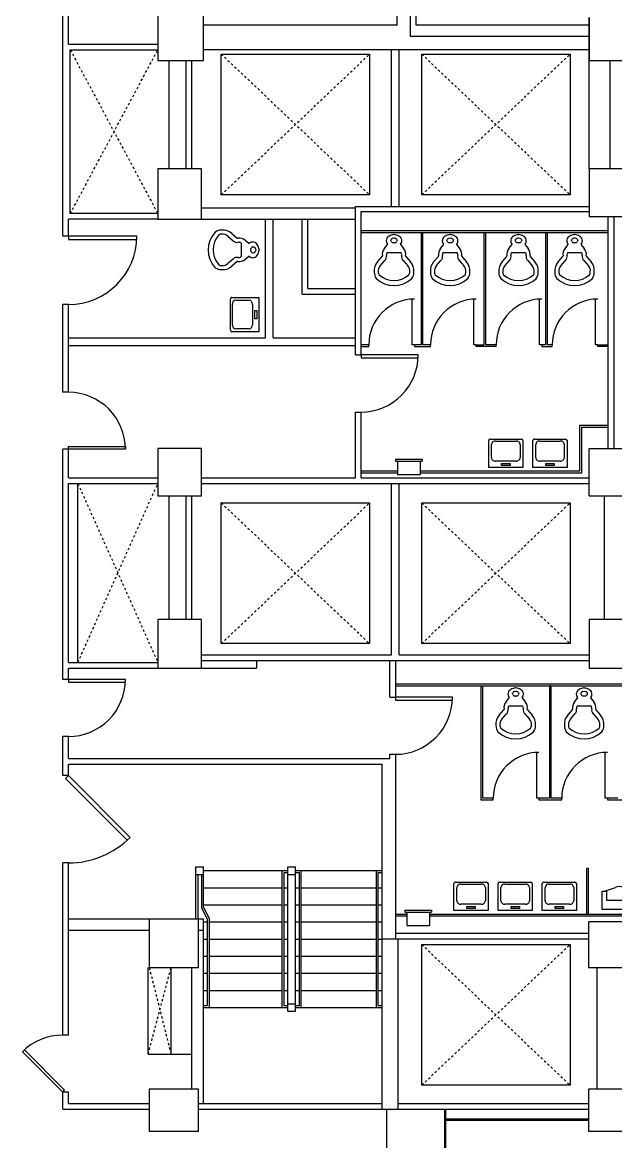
# Model space of a CAD drawing. Header units: feet. Extents: x 0 to 197, y 0 to 205.
# Drawn here: x 72.65 to 98.65, y 53.67 to 102.71 of the extents above; entities that cross this region are included whole.
import ezdxf

# ---------------------------------------------------------------- set-up
doc = ezdxf.new("R2010")
doc.units = ezdxf.units.FT
doc.header["$LTSCALE"] = 0.003281
doc.header["$MEASUREMENT"] = 0
doc.linetypes.add('Hidden2', pattern=[0.1875, 0.125, -0.0625])
for name, color, linetype, true_color in [('FURN$0-FURN-PANTRY', 18, 'Continuous', 0x000000), ('PF-PLAN$0-PF-DARK', 18, 'Continuous', 0x000000), ('PF-PLAN$0-PF-LIGHT', 254, 'Continuous', 0xe6e6e6), ('PF-PLAN$0-PF-MEDIUM', 9, 'Continuous', 0xbebebe)]:
    doc.layers.add(name, color=color, linetype=linetype, true_color=true_color)

# ---------------------------------------------------------------- blocks, each defined once
blk = doc.blocks.new('FLOORED-FURN-PANTRY-SINK')
at = {"layer": 'FURN$0-FURN-PANTRY'}
for p, q in [((0, 211.77), (30.25, 211.77)), ((0, 8.74), (0, 211.77)), ((24.25, 136.74), (24.25, 211.77)), ((24.25, 8.74), (24.25, 114.74)), ((2.5, 82.54), (23.5, 82.54)), ((2.5, 40.54), (2.5, 82.54)), ((23.5, 82.54), (23.5, 40.54)), ((4, 64.29), (4, 79.04)), ((6, 81.04), (17, 81.04)), ((19, 79.04), (19, 64.29)), ((17, 62.29), (6, 62.29)), ((17, 60.79), (6, 60.79)), ((21.25, 62.04), (13.5, 62.04)), ((21.25, 61.04), (13.5, 61.04)), ((4, 44.04), (4, 58.79)), ((19, 58.79), (19, 44.04)), ((17, 42.04), (6, 42.04)), ((23.5, 40.54), (2.5, 40.54)), ((25, 8.74), (0, 8.74))]:
    blk.add_line(p, q, dxfattribs=at)
at = {"layer": 'FURN$0-FURN-PANTRY', "lineweight": 25}
for p, q in [((25, 136.74), (25, 211.77)), ((30.25, 211.77), (30.25, 136.74)), ((30.25, 136.74), (25, 136.74)), ((25, 8.74), (25, 114.74)), ((25, 114.74), (30.25, 114.74)), ((30.25, 114.74), (30.25, 8.74)), ((30.25, 8.74), (25, 8.74))]:
    blk.add_line(p, q, dxfattribs=at)
at = {"layer": 'FURN$0-FURN-PANTRY'}
blk.add_lwpolyline([(30.25, 242.74), (30.25, 212.49), (0, 212.49), (0, 242.74), (30.25, 242.74)], dxfattribs=at)
for centre, radius, start, end in [((6, 79.04), 2, 90, 180), ((17, 79.04), 2, 0, 90), ((11.5, 71.29), 1, 90, 270), ((11.5, 71.29), 1, 270, 90), ((21.25, 65.54), 1, 90, 270), ((21.25, 65.54), 1, 270, 90), ((6, 64.29), 2, 180, 270), ((6, 58.79), 2, 90, 180), ((13.5, 61.54), 0.5, 90, 270), ((17, 64.29), 2, 270, 0), ((17, 58.79), 2, 360, 90), ((21.25, 61.54), 0.5, 270, 90), ((21.25, 57.54), 1, 90, 270), ((21.25, 57.54), 1, 270, 90), ((11.5, 51.79), 1, 90, 270), ((11.5, 51.79), 1, 270, 90), ((6, 44.04), 2, 180, 270), ((17, 44.04), 2, 270, 0)]:
    blk.add_arc(centre, radius, start, end, dxfattribs=at)

msp = doc.modelspace()

# ---------------------------------------------------------------- linework, layer by layer
at = {"layer": 'PF-PLAN$0-PF-DARK', "linetype": 'Continuous'}
for p, q in [((89.917, 102.584), (89.917, 113.417)), ((74.417, 93.344), (74.417, 112.573)), ((74.667, 101.751), (74.667, 111.251)), ((89.084, 102.584), (89.084, 110.917)), ((89.667, 102.084), (89.667, 111.251)), ((78.584, 103.042), (78.584, 101.042)), ((80.584, 101.042), (80.584, 103.042)), ((89.084, 102.584), (80.584, 102.584)), ((97.5, 102.584), (89.917, 102.584)), ((97.5, 96.292), (97.5, 102.928)), ((97.5, 102.928), (97.5, 101.042)), ((97.5, 102.084), (89.667, 102.084)), ((74.667, 101.751), (78.584, 101.751)), ((74.75, 94.334), (74.75, 101.501)), ((74.75, 101.501), (78.584, 101.501)), ((78.584, 101.042), (80.584, 101.042)), ((79.084, 96.292), (79.084, 101.042)), ((79.834, 96.292), (79.834, 101.042)), ((80.084, 96.292), (80.084, 101.042)), ((97.5, 101.501), (80.584, 101.501)), ((88.834, 94.636), (88.834, 101.501)), ((89.167, 94.636), (89.167, 101.501)), ((97.5, 101.042), (99.334, 101.042)), ((98.417, 96.292), (98.417, 101.042)), ((80.5, 96.292), (78.584, 96.292)), ((78.584, 96.292), (78.584, 94.084)), ((80.5, 94.084), (80.5, 96.292)), ((99.334, 96.292), (97.5, 96.292)), ((97.5, 96.292), (97.5, 94.209)), ((78.584, 94.334), (74.75, 94.334)), ((80.5, 94.584), (87.25, 94.584)), ((87.25, 94.636), (97.5, 94.636)), ((87.25, 88.136), (87.25, 94.636)), ((87.5, 88.136), (87.5, 94.417)), ((87.5, 94.417), (97.5, 94.417)), ((97.5, 94.209), (99.334, 94.209)), ((98.334, 84.042), (98.334, 94.209)), ((98.584, 84.042), (98.584, 94.209)), ((78.584, 94.084), (74.667, 94.084)), ((74.667, 93.344), (74.667, 94.084)), ((78.584, 94.084), (80.5, 94.084)), ((80.5, 94.084), (87.25, 94.084)), ((83.302, 88.886), (83.302, 94.084)), ((83.636, 88.886), (83.636, 94.084)), ((84.917, 90.803), (84.917, 94.084)), ((85.167, 91.053), (85.167, 94.084)), ((74.667, 93.344), (74.417, 93.344)), ((84.917, 90.803), (87.25, 90.803)), ((85.167, 91.053), (87.25, 91.053)), ((74.417, 86.501), (74.417, 90.344)), ((74.667, 90.344), (74.417, 90.344)), ((74.667, 86.501), (74.667, 90.344)), ((74.667, 88.886), (83.302, 88.886)), ((83.636, 88.886), (87.25, 88.886)), ((74.667, 88.553), (87.25, 88.553)), ((87.25, 88.136), (87.5, 88.136)), ((74.667, 86.501), (74.417, 86.501)), ((87.25, 82.751), (87.25, 85.636)), ((87.25, 85.636), (87.5, 85.636)), ((87.5, 82.751), (87.5, 85.636)), ((74.417, 73.917), (74.417, 84.001)), ((74.667, 84.001), (74.417, 84.001)), ((74.667, 82.751), (74.667, 84.001)), ((80.5, 84.042), (78.584, 84.042)), ((78.584, 84.042), (78.584, 81.959)), ((80.5, 81.959), (80.5, 84.042)), ((97.5, 81.959), (97.5, 84.042)), ((97.5, 84.042), (99.334, 84.042)), ((74.667, 82.751), (78.584, 82.751)), ((74.667, 74.667), (74.667, 82.501)), ((74.667, 82.501), (78.584, 82.501)), ((80.5, 82.751), (87.25, 82.751)), ((80.5, 82.501), (97.5, 82.501)), ((87.5, 82.751), (97.5, 82.751)), ((88.834, 75.001), (88.834, 82.501)), ((89.167, 75.001), (89.167, 82.501)), ((78.584, 81.959), (80.5, 81.959)), ((79.084, 76.542), (79.084, 81.959)), ((79.834, 76.542), (79.834, 81.959)), ((80.084, 76.542), (80.084, 81.959)), ((97.5, 81.959), (99.334, 81.959)), ((98.167, 76.542), (98.167, 81.959)), ((80.5, 76.542), (78.584, 76.542)), ((78.584, 76.542), (78.584, 74.417)), ((80.5, 74.417), (80.5, 76.542)), ((99.334, 76.542), (97.5, 76.542)), ((97.5, 76.542), (97.5, 74.417)), ((74.667, 74.667), (78.584, 74.667)), ((80.5, 75.001), (88.834, 75.001)), ((80.5, 74.751), (97.5, 74.751)), ((82.917, 74.751), (82.917, 74.417)), ((88.75, 73.136), (88.75, 74.751)), ((89, 74.751), (89, 73.136)), ((89.167, 75.001), (97.5, 75.001)), ((74.667, 74.417), (82.917, 74.417)), ((74.667, 73.917), (74.667, 74.417)), ((78.584, 74.417), (80.5, 74.417)), ((97.5, 74.417), (99.334, 74.417)), ((74.667, 73.917), (74.417, 73.917)), ((88.75, 73.136), (89, 73.136)), ((74.417, 69.709), (74.417, 71.417)), ((74.667, 71.417), (74.417, 71.417)), ((74.667, 70.459), (74.667, 71.417)), ((88.75, 70.636), (89, 70.636)), ((88.75, 70.459), (88.75, 70.636)), ((89, 70.636), (89, 62.554)), ((74.667, 70.459), (88.75, 70.459)), ((74.667, 70.209), (88.417, 70.209)), ((74.667, 69.709), (74.667, 70.209)), ((88.417, 55.084), (88.417, 70.209)), ((74.667, 69.709), (74.417, 69.709)), ((74.667, 65.876), (74.417, 65.876)), ((74.417, 58.334), (74.417, 65.876)), ((74.667, 58.334), (74.667, 65.876)), ((80.584, 63.417), (74.667, 63.417)), ((80.375, 63.417), (78.209, 63.417)), ((78.209, 63.417), (78.209, 61.292)), ((80.375, 61.292), (80.375, 63.417)), ((80.584, 55.334), (80.584, 63.417)), ((80.821, 63.292), (80.824, 63.288)), ((99.292, 63.292), (97.459, 63.292)), ((97.459, 63.292), (97.459, 61.292)), ((78.209, 62.917), (74.667, 62.917)), ((80.584, 62.917), (80.375, 62.917)), ((89, 62.804), (97.459, 62.804)), ((88.417, 62.554), (97.459, 62.554)), ((89.125, 55.084), (89.125, 62.554)), ((78.209, 61.292), (80.375, 61.292)), ((80.084, 55.959), (80.084, 61.292)), ((97.459, 61.292), (99.292, 61.292)), ((97.834, 61.292), (97.834, 55.959)), ((74.667, 58.334), (74.417, 58.334)), ((80.375, 55.959), (78.209, 55.959)), ((78.209, 55.959), (78.209, 54.126)), ((80.375, 54.126), (80.375, 55.959)), ((99.292, 55.959), (97.459, 55.959)), ((97.459, 55.959), (97.459, 54.126)), ((74.417, 55.084), (74.417, 55.834)), ((74.667, 55.834), (74.417, 55.834)), ((74.667, 55.334), (74.667, 55.834)), ((74.417, 55.084), (78.209, 55.084)), ((74.667, 55.334), (78.209, 55.334)), ((80.375, 55.334), (88.417, 55.334)), ((80.375, 55.084), (97.459, 55.084)), ((89.125, 55.334), (97.459, 55.334)), ((78.209, 54.126), (80.375, 54.126)), ((97.459, 54.126), (99.292, 54.126))]:
    msp.add_line(p, q, dxfattribs=at)
at = {"layer": 'PF-PLAN$0-PF-LIGHT', "linetype": 'Hidden2'}
for p, q in [((74.75, 101.501), (78.584, 94.334)), ((74.75, 94.334), (78.584, 101.501)), ((81.37, 101.319), (87.87, 95.153)), ((81.37, 95.153), (87.87, 101.319)), ((90.155, 95.153), (96.655, 101.319)), ((90.155, 101.319), (96.655, 95.153)), ((75.084, 82.501), (78.584, 74.667)), ((75.084, 74.667), (78.584, 82.501)), ((81.37, 75.486), (87.87, 81.653)), ((81.37, 81.653), (87.87, 75.486)), ((90.155, 81.653), (96.655, 75.486)), ((90.155, 75.486), (96.655, 81.653)), ((90.155, 56.137), (96.655, 62.304)), ((90.155, 62.304), (96.655, 56.137)), ((78.167, 57.501), (79.167, 61.292)), ((78.209, 61.292), (79.167, 57.501))]:
    msp.add_line(p, q, dxfattribs=at)
at = {"layer": 'PF-PLAN$0-PF-LIGHT', "linetype": 'Continuous'}
for p, q in [((81.37, 95.153), (81.37, 101.319)), ((81.37, 101.319), (87.87, 101.319)), ((87.87, 101.319), (87.87, 95.153)), ((90.155, 95.153), (90.155, 101.319)), ((90.155, 101.319), (96.655, 101.319)), ((96.655, 101.319), (96.655, 95.153)), ((87.87, 95.153), (81.37, 95.153)), ((96.655, 95.153), (90.155, 95.153)), ((81.656, 93.343), (81.892, 93.141)), ((81.829, 93.46), (82.069, 93.254)), ((87.5, 93.584), (98.334, 93.584)), ((87.5, 93.501), (98.334, 93.501)), ((88.803, 93.154), (88.813, 93.193)), ((88.891, 93.258), (88.941, 93.264)), ((88.929, 93.41), (88.952, 93.41)), ((88.941, 93.264), (88.996, 93.255)), ((89.069, 93.193), (89.078, 93.154)), ((90.125, 93.501), (90.125, 88.584)), ((90.209, 88.584), (90.209, 93.501)), ((91.262, 93.154), (91.271, 93.193)), ((91.349, 93.258), (91.399, 93.264)), ((91.387, 93.41), (91.41, 93.41)), ((91.399, 93.264), (91.454, 93.255)), ((91.528, 93.193), (91.537, 93.154)), ((92.875, 93.501), (92.875, 88.584)), ((92.959, 88.584), (92.959, 93.501)), ((94.262, 93.154), (94.271, 93.193)), ((94.349, 93.258), (94.399, 93.264)), ((94.387, 93.41), (94.41, 93.41)), ((94.399, 93.264), (94.454, 93.255)), ((94.528, 93.193), (94.537, 93.154)), ((95.584, 93.501), (95.584, 88.584)), ((95.667, 88.584), (95.667, 93.501)), ((96.72, 93.154), (96.729, 93.193)), ((96.807, 93.258), (96.858, 93.264)), ((96.845, 93.41), (96.868, 93.41)), ((96.858, 93.264), (96.913, 93.255)), ((96.986, 93.193), (96.995, 93.154)), ((82.246, 93.038), (82.246, 92.442)), ((82.414, 93.159), (82.575, 93.033)), ((82.659, 92.739), (82.668, 92.794)), ((82.668, 92.684), (82.659, 92.739)), ((82.731, 92.868), (82.77, 92.877)), ((82.77, 92.877), (82.809, 92.868)), ((82.88, 92.739), (82.871, 92.684)), ((82.874, 92.79), (82.88, 92.739)), ((83.025, 92.752), (83.025, 92.728)), ((88.521, 92.798), (88.647, 92.959)), ((88.813, 93.115), (88.803, 93.154)), ((88.941, 93.043), (88.886, 93.052)), ((88.996, 93.052), (88.941, 93.043)), ((89.078, 93.154), (89.069, 93.115)), ((89.234, 92.959), (89.359, 92.798)), ((90.979, 92.798), (91.105, 92.959)), ((91.271, 93.115), (91.262, 93.154)), ((91.399, 93.043), (91.344, 93.052)), ((91.454, 93.052), (91.399, 93.043)), ((91.537, 93.154), (91.528, 93.115)), ((91.692, 92.959), (91.818, 92.798)), ((93.979, 92.798), (94.105, 92.959)), ((94.271, 93.115), (94.262, 93.154)), ((94.399, 93.043), (94.344, 93.052)), ((94.454, 93.052), (94.399, 93.043)), ((94.537, 93.154), (94.528, 93.115)), ((94.692, 92.959), (94.818, 92.798)), ((96.438, 92.798), (96.564, 92.959)), ((96.729, 93.115), (96.72, 93.154)), ((96.858, 93.043), (96.803, 93.052)), ((96.913, 93.052), (96.858, 93.043)), ((96.995, 93.154), (96.986, 93.115)), ((97.15, 92.959), (97.276, 92.798)), ((81.892, 92.339), (81.656, 92.137)), ((82.069, 92.226), (81.829, 92.02)), ((82.575, 92.447), (82.414, 92.321)), ((82.77, 92.602), (82.731, 92.611)), ((82.809, 92.611), (82.77, 92.602)), ((88.22, 92.213), (88.426, 92.454)), ((88.337, 92.04), (88.539, 92.276)), ((88.643, 92.63), (89.238, 92.63)), ((89.341, 92.276), (89.543, 92.04)), ((89.455, 92.454), (89.661, 92.213)), ((90.678, 92.213), (90.884, 92.454)), ((90.795, 92.04), (90.998, 92.276)), ((91.101, 92.63), (91.696, 92.63)), ((91.8, 92.276), (92.002, 92.04)), ((91.913, 92.454), (92.119, 92.213)), ((93.678, 92.213), (93.884, 92.454)), ((93.795, 92.04), (93.998, 92.276)), ((94.101, 92.63), (94.696, 92.63)), ((94.8, 92.276), (95.002, 92.04)), ((94.913, 92.454), (95.119, 92.213)), ((96.136, 92.213), (96.343, 92.454)), ((96.254, 92.04), (96.456, 92.276)), ((96.559, 92.63), (97.154, 92.63)), ((97.258, 92.276), (97.46, 92.04)), ((97.371, 92.454), (97.577, 92.213)), ((81.769, 89.231), (81.769, 90.581)), ((81.832, 90.656), (83.019, 90.656)), ((81.857, 89.459), (81.857, 90.354)), ((82.007, 90.534), (82.586, 90.534)), ((82.736, 90.354), (82.736, 89.459)), ((83.019, 90.656), (83.019, 89.156)), ((89.834, 90.584), (89.736, 90.584)), ((89.736, 88.584), (89.736, 90.584)), ((92.542, 90.584), (92.445, 90.584)), ((92.445, 88.584), (92.445, 90.584)), ((95.417, 90.584), (95.32, 90.584)), ((95.32, 88.584), (95.32, 90.584)), ((97.875, 90.584), (97.778, 90.584)), ((97.778, 88.584), (97.778, 90.584)), ((82.838, 90.09), (82.925, 90.09)), ((82.838, 89.722), (82.838, 90.09)), ((82.925, 90.09), (82.925, 89.722)), ((82.586, 89.279), (82.007, 89.279)), ((82.925, 89.722), (82.838, 89.722)), ((83.019, 89.156), (81.832, 89.156)), ((87.834, 88.584), (87.5, 88.584)), ((87.5, 88.501), (87.834, 88.501)), ((87.834, 88.501), (87.834, 88.584)), ((89.834, 88.584), (89.736, 88.584)), ((89.834, 88.584), (89.834, 88.501)), ((90.125, 88.584), (89.834, 88.584)), ((89.834, 88.501), (90.542, 88.501)), ((90.542, 88.584), (90.209, 88.584)), ((90.542, 88.501), (90.542, 88.584)), ((92.542, 88.584), (92.445, 88.584)), ((92.542, 88.501), (92.542, 88.584)), ((92.542, 88.584), (92.875, 88.584)), ((93.417, 88.501), (92.542, 88.501)), ((93.417, 88.584), (92.959, 88.584)), ((93.417, 88.501), (93.417, 88.584)), ((95.417, 88.584), (95.32, 88.584)), ((95.417, 88.584), (95.417, 88.501)), ((95.584, 88.584), (95.417, 88.584)), ((95.417, 88.501), (95.875, 88.501)), ((95.875, 88.584), (95.667, 88.584)), ((95.875, 88.501), (95.875, 88.584)), ((97.875, 88.584), (97.778, 88.584)), ((97.875, 88.501), (97.875, 88.584)), ((97.875, 88.584), (98.334, 88.584)), ((98.334, 88.501), (97.875, 88.501)), ((97.084, 83.053), (97.084, 85.053)), ((97.084, 85.053), (98.334, 85.053)), ((97.167, 82.969), (97.167, 84.969)), ((97.167, 84.969), (98.334, 84.969)), ((93.092, 83.202), (93.092, 84.39)), ((93.167, 84.452), (94.517, 84.452)), ((93.394, 84.365), (94.289, 84.365)), ((94.592, 84.39), (94.592, 83.202)), ((95.028, 83.202), (95.028, 84.39)), ((95.103, 84.452), (96.453, 84.452)), ((95.331, 84.365), (96.226, 84.365)), ((96.528, 84.39), (96.528, 83.202)), ((93.214, 83.636), (93.214, 84.215)), ((94.469, 84.215), (94.469, 83.636)), ((95.151, 83.636), (95.151, 84.215)), ((96.406, 84.215), (96.406, 83.636)), ((89.006, 83.569), (89.006, 83.486)), ((89.006, 83.569), (90.173, 83.569)), ((89.006, 83.486), (90.173, 83.486)), ((89.09, 83.486), (89.09, 82.903)), ((90.09, 83.486), (90.09, 82.903)), ((90.173, 83.569), (90.173, 83.486)), ((94.289, 83.486), (93.394, 83.486)), ((93.658, 83.384), (94.026, 83.384)), ((93.658, 83.297), (93.658, 83.384)), ((94.026, 83.384), (94.026, 83.297)), ((96.226, 83.486), (95.331, 83.486)), ((95.594, 83.384), (95.962, 83.384)), ((95.594, 83.297), (95.594, 83.384)), ((95.962, 83.384), (95.962, 83.297)), ((87.5, 83.053), (89.09, 83.053)), ((87.5, 82.969), (89.09, 82.969)), ((89.09, 82.903), (90.09, 82.903)), ((90.09, 83.053), (97.084, 83.053)), ((90.09, 82.969), (97.167, 82.969)), ((94.592, 83.202), (93.092, 83.202)), ((94.026, 83.297), (93.658, 83.297)), ((96.528, 83.202), (95.028, 83.202)), ((95.962, 83.297), (95.594, 83.297)), ((75.084, 74.667), (75.084, 82.501)), ((81.37, 75.486), (81.37, 81.653)), ((81.37, 81.653), (87.87, 81.653)), ((87.87, 81.653), (87.87, 75.486)), ((90.155, 75.486), (90.155, 81.653)), ((90.155, 81.653), (96.655, 81.653)), ((96.655, 81.653), (96.655, 75.486)), ((87.87, 75.486), (81.37, 75.486)), ((96.655, 75.486), (90.155, 75.486)), ((89, 73.721), (101.75, 73.721)), ((89, 73.637), (101.75, 73.637)), ((92.75, 73.637), (92.75, 68.637)), ((92.834, 68.721), (92.834, 73.637)), ((95.75, 73.637), (95.75, 68.721)), ((95.834, 73.637), (95.75, 73.637)), ((95.834, 68.721), (95.834, 73.637)), ((93.854, 72.935), (93.98, 73.096)), ((94.137, 73.291), (94.146, 73.33)), ((94.146, 73.252), (94.137, 73.291)), ((94.274, 73.18), (94.219, 73.189)), ((94.224, 73.395), (94.274, 73.401)), ((94.262, 73.546), (94.285, 73.546)), ((94.274, 73.401), (94.329, 73.392)), ((94.329, 73.189), (94.274, 73.18)), ((94.403, 73.33), (94.412, 73.291)), ((94.412, 73.291), (94.403, 73.252)), ((94.567, 73.096), (94.693, 72.935)), ((96.854, 72.935), (96.98, 73.096)), ((97.137, 73.291), (97.146, 73.33)), ((97.146, 73.252), (97.137, 73.291)), ((97.274, 73.18), (97.219, 73.189)), ((97.224, 73.395), (97.274, 73.401)), ((97.262, 73.546), (97.285, 73.546)), ((97.274, 73.401), (97.329, 73.392)), ((97.329, 73.189), (97.274, 73.18)), ((97.403, 73.33), (97.412, 73.291)), ((97.412, 73.291), (97.403, 73.252)), ((97.567, 73.096), (97.693, 72.935)), ((93.553, 72.35), (93.759, 72.59)), ((93.976, 72.767), (94.571, 72.767)), ((94.788, 72.59), (94.994, 72.35)), ((96.553, 72.35), (96.759, 72.59)), ((96.976, 72.767), (97.571, 72.767)), ((97.788, 72.59), (97.994, 72.35)), ((93.67, 72.177), (93.873, 72.413)), ((94.675, 72.413), (94.877, 72.177)), ((96.67, 72.177), (96.873, 72.413)), ((97.675, 72.413), (97.877, 72.177)), ((95.292, 70.721), (95.195, 70.721)), ((95.195, 68.721), (95.195, 70.721)), ((98.292, 70.721), (98.195, 70.721)), ((98.195, 68.721), (98.195, 70.721)), ((93.292, 68.721), (92.834, 68.721)), ((93.292, 68.637), (93.292, 68.721)), ((95.292, 68.721), (95.195, 68.721)), ((95.292, 68.721), (95.292, 68.637)), ((95.75, 68.721), (95.292, 68.721)), ((96.292, 68.721), (95.834, 68.721)), ((96.292, 68.637), (96.292, 68.721)), ((98.292, 68.721), (98.195, 68.721)), ((98.75, 68.721), (98.292, 68.721)), ((98.292, 68.721), (98.292, 68.637)), ((92.75, 68.637), (93.292, 68.637)), ((95.292, 68.637), (96.292, 68.637)), ((98.292, 68.637), (99.292, 68.637)), ((80.25, 65.709), (80.584, 65.709)), ((80.25, 63.417), (80.25, 65.709)), ((80.25, 65.376), (80.584, 65.376)), ((80.334, 65.376), (80.334, 63.417)), ((80.5, 65.376), (80.5, 63.911)), ((80.584, 63.931), (80.584, 65.709)), ((80.584, 65.542), (84.042, 65.542)), ((84.042, 59.542), (84.042, 65.542)), ((84.042, 65.542), (84.292, 65.542)), ((84.125, 65.459), (84.292, 65.459)), ((84.125, 59.626), (84.125, 65.459)), ((84.292, 59.376), (84.292, 65.709)), ((84.292, 65.709), (84.625, 65.709)), ((84.292, 65.376), (84.625, 65.376)), ((84.625, 59.376), (84.625, 65.709)), ((84.625, 65.542), (84.875, 65.542)), ((84.625, 65.459), (84.792, 65.459)), ((84.792, 59.626), (84.792, 65.459)), ((84.875, 59.542), (84.875, 65.542)), ((84.875, 65.542), (88.167, 65.542)), ((88.167, 59.542), (88.167, 65.542)), ((88.167, 65.542), (88.417, 65.542)), ((88.25, 59.626), (88.25, 65.459)), ((88.25, 65.459), (88.417, 65.459)), ((97.375, 65.637), (97.375, 63.637)), ((97.459, 65.637), (97.375, 65.637)), ((97.459, 63.637), (97.459, 65.637)), ((80.584, 64.792), (84.042, 64.792)), ((84.125, 64.792), (84.292, 64.792)), ((84.625, 64.792), (84.792, 64.792)), ((84.875, 64.792), (88.167, 64.792)), ((88.25, 64.792), (88.417, 64.792)), ((91.566, 63.787), (91.566, 64.975)), ((91.641, 65.037), (92.991, 65.037)), ((91.689, 64.221), (91.689, 64.8)), ((91.869, 64.95), (92.764, 64.95)), ((92.944, 64.8), (92.944, 64.221)), ((93.066, 64.975), (93.066, 63.787)), ((93.503, 63.787), (93.503, 64.975)), ((93.578, 65.037), (94.928, 65.037)), ((93.625, 64.221), (93.625, 64.8)), ((93.805, 64.95), (94.7, 64.95)), ((94.88, 64.8), (94.88, 64.221)), ((95.003, 64.975), (95.003, 63.787)), ((95.439, 63.787), (95.439, 64.975)), ((95.514, 65.037), (96.864, 65.037)), ((95.561, 64.221), (95.561, 64.8)), ((95.741, 64.95), (96.636, 64.95)), ((96.816, 64.8), (96.816, 64.221)), ((96.939, 64.975), (96.939, 63.787)), ((98.163, 64.633), (98.642, 64.804)), ((98.069, 63.833), (98.069, 64.633)), ((98.069, 64.633), (98.257, 64.633)), ((98.257, 64.633), (98.257, 64.247)), ((98.257, 64.247), (99.382, 64.247)), ((80.5, 63.911), (80.75, 63.429)), ((80.584, 64.042), (84.042, 64.042)), ((80.584, 63.931), (80.834, 63.45)), ((84.125, 64.042), (84.292, 64.042)), ((84.625, 64.042), (84.792, 64.042)), ((84.875, 64.042), (88.167, 64.042)), ((88.25, 64.042), (88.417, 64.042)), ((89.417, 63.804), (90.584, 63.804)), ((89.417, 63.804), (89.417, 63.721)), ((90.584, 63.804), (90.584, 63.721)), ((93.066, 63.787), (91.566, 63.787)), ((92.764, 64.071), (91.869, 64.071)), ((92.132, 63.969), (92.5, 63.969)), ((92.132, 63.881), (92.132, 63.969)), ((92.5, 63.881), (92.132, 63.881)), ((92.5, 63.969), (92.5, 63.881)), ((95.003, 63.787), (93.503, 63.787)), ((94.7, 64.071), (93.805, 64.071)), ((94.069, 63.969), (94.436, 63.969)), ((94.069, 63.881), (94.069, 63.969)), ((94.436, 63.881), (94.069, 63.881)), ((94.436, 63.969), (94.436, 63.881)), ((96.939, 63.787), (95.439, 63.787)), ((96.636, 64.071), (95.741, 64.071)), ((96.005, 63.969), (96.373, 63.969)), ((96.005, 63.881), (96.005, 63.969)), ((96.373, 63.881), (96.005, 63.881)), ((96.373, 63.969), (96.373, 63.881)), ((99.569, 63.833), (98.069, 63.833)), ((80.584, 63.292), (80.75, 63.292)), ((80.75, 63.429), (80.75, 59.626)), ((80.834, 63.45), (80.834, 59.542)), ((80.834, 63.292), (84.042, 63.292)), ((84.125, 63.292), (84.292, 63.292)), ((84.625, 63.292), (84.792, 63.292)), ((84.875, 63.292), (88.167, 63.292)), ((88.25, 63.292), (88.417, 63.292)), ((89, 63.637), (89.5, 63.637)), ((89, 63.554), (89.5, 63.554)), ((89.417, 63.721), (90.584, 63.721)), ((89.5, 63.721), (89.5, 63.137)), ((90.5, 63.721), (90.5, 63.137)), ((90.5, 63.637), (101.75, 63.637)), ((90.5, 63.554), (101.75, 63.554)), ((89.5, 63.137), (90.5, 63.137)), ((80.584, 62.542), (80.75, 62.542)), ((80.834, 62.542), (84.042, 62.542)), ((84.125, 62.542), (84.292, 62.542)), ((84.625, 62.542), (84.792, 62.542)), ((84.875, 62.542), (88.167, 62.542)), ((88.25, 62.542), (88.417, 62.542)), ((90.155, 56.137), (90.155, 62.304)), ((90.155, 62.304), (96.655, 62.304)), ((96.655, 62.304), (96.655, 56.137)), ((80.584, 61.792), (80.75, 61.792)), ((80.834, 61.792), (84.042, 61.792)), ((84.125, 61.792), (84.292, 61.792)), ((84.625, 61.792), (84.792, 61.792)), ((84.875, 61.792), (88.167, 61.792)), ((88.25, 61.792), (88.417, 61.792)), ((78.167, 57.501), (78.167, 61.292)), ((79.167, 57.501), (79.167, 61.292)), ((80.584, 61.042), (80.75, 61.042)), ((80.834, 61.042), (84.042, 61.042)), ((84.125, 61.042), (84.292, 61.042)), ((84.625, 61.042), (84.792, 61.042)), ((84.875, 61.042), (88.167, 61.042)), ((88.25, 61.042), (88.417, 61.042)), ((80.584, 60.292), (80.75, 60.292)), ((80.834, 60.292), (84.042, 60.292)), ((84.125, 60.292), (84.292, 60.292)), ((84.625, 60.292), (84.792, 60.292)), ((84.875, 60.292), (88.167, 60.292)), ((88.25, 60.292), (88.417, 60.292)), ((80.584, 59.626), (80.75, 59.626)), ((80.584, 59.542), (80.834, 59.542)), ((80.834, 59.542), (84.042, 59.542)), ((84.042, 59.542), (84.292, 59.542)), ((84.125, 59.626), (84.292, 59.626)), ((84.292, 59.709), (84.625, 59.709)), ((84.292, 59.376), (84.625, 59.376)), ((84.625, 59.626), (84.792, 59.626)), ((84.625, 59.542), (84.875, 59.542)), ((84.875, 59.542), (88.167, 59.542)), ((88.167, 59.542), (88.417, 59.542)), ((88.25, 59.626), (88.417, 59.626)), ((78.167, 57.501), (79.167, 57.501)), ((79.167, 57.501), (80.084, 57.501)), ((96.655, 56.137), (90.155, 56.137))]:
    msp.add_line(p, q, dxfattribs=at)
for centre, radius, start, end in [((81.934, 92.74), 1.139, 136.7583, 223.2417), ((81.974, 92.74), 0.964, 137.2583, 222.7417), ((81.358, 93.182), 0.422, 86.0951, 126.9284), ((81.379, 93.232), 0.197, 86.339, 124.8223), ((81.451, 93.048), 0.559, 47.4748, 96.5748), ((81.43, 93.097), 0.334, 47.4726, 96.5726), ((82.085, 93.271), 0.0226, 225.5227, 280.8394), ((82.159, 92.869), 0.386, 48.7789, 100.4456), ((88.837, 93.136), 0.238, 117.8129, 218.0295), ((88.992, 92.848), 0.565, 96.4366, 118.12), ((88.919, 93.14), 0.118, 129.29, 153.7066), ((88.954, 93.088), 0.181, 110.4538, 127.5205), ((88.888, 92.848), 0.565, 61.8808, 83.5642), ((88.939, 93.103), 0.162, 52.4873, 69.554), ((88.963, 93.14), 0.118, 26.2934, 50.71), ((89.044, 93.136), 0.238, 321.9689, 62.1856), ((91.295, 93.136), 0.238, 117.8129, 218.0295), ((91.45, 92.848), 0.565, 96.4366, 118.12), ((91.377, 93.14), 0.118, 129.29, 153.7066), ((91.412, 93.088), 0.181, 110.4538, 127.5205), ((91.347, 92.848), 0.565, 61.8808, 83.5642), ((91.398, 93.103), 0.162, 52.4873, 69.554), ((91.421, 93.14), 0.118, 26.2934, 50.71), ((91.502, 93.136), 0.238, 321.9689, 62.1856), ((94.295, 93.136), 0.238, 117.8129, 218.0295), ((94.45, 92.848), 0.565, 96.4366, 118.12), ((94.377, 93.14), 0.118, 129.29, 153.7066), ((94.412, 93.088), 0.181, 110.4538, 127.5205), ((94.347, 92.848), 0.565, 61.8808, 83.5642), ((94.398, 93.103), 0.162, 52.4873, 69.554), ((94.421, 93.14), 0.118, 26.2934, 50.71), ((94.502, 93.136), 0.238, 321.9689, 62.1856), ((96.753, 93.136), 0.238, 117.8129, 218.0295), ((96.909, 92.848), 0.565, 96.4366, 118.12), ((96.835, 93.14), 0.118, 129.29, 153.7066), ((96.871, 93.088), 0.181, 110.4538, 127.5205), ((96.805, 92.848), 0.565, 61.8808, 83.5642), ((96.856, 93.103), 0.162, 52.4873, 69.554), ((96.88, 93.14), 0.118, 26.2934, 50.71), ((96.96, 93.136), 0.238, 321.9689, 62.1856), ((82.066, 93.318), 0.249, 225.5053, 280.822), ((82.141, 92.918), 0.158, 48.7801, 100.4468), ((82.592, 93.05), 0.0233, 225.3453, 305.6786), ((82.752, 92.843), 0.238, 27.8132, 128.0299), ((82.82, 92.738), 0.162, 142.4873, 159.5539), ((82.783, 92.762), 0.118, 116.2934, 140.71), ((82.756, 92.762), 0.118, 39.29, 63.7066), ((82.704, 92.726), 0.181, 20.4538, 37.5205), ((82.464, 92.688), 0.565, 6.434, 28.1174), ((82.464, 92.792), 0.565, 331.8835, 353.5668), ((88.811, 92.544), 0.386, 138.7789, 190.4456), ((88.63, 92.976), 0.0233, 315.3453, 35.6786), ((88.919, 93.167), 0.118, 206.2934, 230.71), ((88.943, 93.204), 0.162, 232.4873, 249.554), ((88.939, 93.204), 0.162, 290.4461, 307.5127), ((88.963, 93.167), 0.118, 309.29, 333.7066), ((89.25, 92.976), 0.0233, 144.3214, 224.6547), ((89.069, 92.544), 0.386, 349.5544, 41.2211), ((91.27, 92.544), 0.386, 138.7789, 190.4456), ((91.089, 92.976), 0.0233, 315.3453, 35.6786), ((91.377, 93.167), 0.118, 206.2934, 230.71), ((91.401, 93.204), 0.162, 232.4873, 249.554), ((91.398, 93.204), 0.162, 290.4461, 307.5127), ((91.421, 93.167), 0.118, 309.29, 333.7066), ((91.708, 92.976), 0.0233, 144.3214, 224.6547), ((91.528, 92.544), 0.386, 349.5544, 41.2211), ((94.27, 92.544), 0.386, 138.7789, 190.4456), ((94.089, 92.976), 0.0233, 315.3453, 35.6786), ((94.377, 93.167), 0.118, 206.2934, 230.71), ((94.401, 93.204), 0.162, 232.4873, 249.554), ((94.398, 93.204), 0.162, 290.4461, 307.5127), ((94.421, 93.167), 0.118, 309.29, 333.7066), ((94.708, 92.976), 0.0233, 144.3214, 224.6547), ((94.528, 92.544), 0.386, 349.5544, 41.2211), ((96.728, 92.544), 0.386, 138.7789, 190.4456), ((96.547, 92.976), 0.0233, 315.3453, 35.6786), ((96.835, 93.167), 0.118, 206.2934, 230.71), ((96.859, 93.204), 0.162, 232.4873, 249.554), ((96.856, 93.204), 0.162, 290.4461, 307.5127), ((96.88, 93.167), 0.118, 309.29, 333.7066), ((97.167, 92.976), 0.0233, 144.3214, 224.6547), ((96.986, 92.544), 0.386, 349.5544, 41.2211), ((82.066, 92.162), 0.249, 79.178, 134.4947), ((82.085, 92.209), 0.0226, 79.1872, 134.5038), ((82.159, 92.611), 0.386, 259.5544, 311.2211), ((82.141, 92.562), 0.158, 259.5573, 311.2239), ((82.592, 92.43), 0.0233, 54.3214, 134.6547), ((82.752, 92.636), 0.238, 231.9686, 332.1853), ((82.82, 92.741), 0.162, 200.446, 217.5127), ((82.783, 92.717), 0.118, 219.29, 243.7066), ((82.756, 92.717), 0.118, 296.2934, 320.71), ((82.719, 92.741), 0.162, 322.4873, 339.554), ((88.632, 91.835), 0.559, 137.4748, 186.5748), ((88.41, 92.469), 0.0226, 315.5227, 10.8394), ((88.362, 92.45), 0.249, 315.5053, 10.822), ((88.762, 92.525), 0.158, 138.7801, 190.4468), ((89.119, 92.525), 0.158, 349.5573, 41.2239), ((89.519, 92.45), 0.249, 169.178, 224.4947), ((89.471, 92.469), 0.0226, 169.1872, 224.5039), ((89.249, 91.835), 0.559, 353.4264, 42.5264), ((91.09, 91.835), 0.559, 137.4748, 186.5748), ((90.868, 92.469), 0.0226, 315.5227, 10.8394), ((90.82, 92.45), 0.249, 315.5053, 10.822), ((91.22, 92.525), 0.158, 138.7801, 190.4468), ((91.577, 92.525), 0.158, 349.5573, 41.2239), ((91.977, 92.45), 0.249, 169.178, 224.4947), ((91.929, 92.469), 0.0226, 169.1872, 224.5039), ((91.707, 91.835), 0.559, 353.4264, 42.5264), ((94.09, 91.835), 0.559, 137.4748, 186.5748), ((93.868, 92.469), 0.0226, 315.5227, 10.8394), ((93.82, 92.45), 0.249, 315.5053, 10.822), ((94.22, 92.525), 0.158, 138.7801, 190.4468), ((94.577, 92.525), 0.158, 349.5573, 41.2239), ((94.977, 92.45), 0.249, 169.178, 224.4947), ((94.929, 92.469), 0.0226, 169.1872, 224.5039), ((94.707, 91.835), 0.559, 353.4264, 42.5264), ((96.549, 91.835), 0.559, 137.4748, 186.5748), ((96.326, 92.469), 0.0226, 315.5227, 10.8394), ((96.278, 92.45), 0.249, 315.5053, 10.822), ((96.679, 92.525), 0.158, 138.7801, 190.4468), ((97.035, 92.525), 0.158, 349.5573, 41.2239), ((97.435, 92.45), 0.249, 169.178, 224.4947), ((97.387, 92.469), 0.0226, 169.1872, 224.5039), ((97.165, 91.835), 0.559, 353.4264, 42.5264), ((81.358, 92.298), 0.422, 233.0697, 273.903), ((81.379, 92.247), 0.197, 235.1777, 273.661), ((81.451, 92.432), 0.559, 263.4264, 312.5264), ((81.43, 92.383), 0.334, 263.4254, 312.5254), ((88.498, 91.742), 0.422, 176.0951, 216.9284), ((88.583, 91.814), 0.334, 137.4726, 186.5726), ((88.448, 91.763), 0.197, 176.339, 214.8223), ((89.297, 91.814), 0.334, 353.4254, 42.5254), ((89.433, 91.763), 0.197, 325.1777, 3.661), ((89.383, 91.742), 0.422, 323.0697, 3.903), ((90.956, 91.742), 0.422, 176.0951, 216.9284), ((91.042, 91.814), 0.334, 137.4726, 186.5726), ((90.906, 91.763), 0.197, 176.339, 214.8223), ((91.756, 91.814), 0.334, 353.4254, 42.5254), ((91.891, 91.763), 0.197, 325.1777, 3.661), ((91.841, 91.742), 0.422, 323.0697, 3.903), ((93.956, 91.742), 0.422, 176.0951, 216.9284), ((94.042, 91.814), 0.334, 137.4726, 186.5726), ((93.906, 91.763), 0.197, 176.339, 214.8223), ((94.756, 91.814), 0.334, 353.4254, 42.5254), ((94.891, 91.763), 0.197, 325.1777, 3.661), ((94.841, 91.742), 0.422, 323.0697, 3.903), ((96.415, 91.742), 0.422, 176.0951, 216.9284), ((96.5, 91.814), 0.334, 137.4726, 186.5726), ((96.364, 91.763), 0.197, 176.339, 214.8223), ((97.214, 91.814), 0.334, 353.4254, 42.5254), ((97.349, 91.763), 0.197, 325.1777, 3.661), ((97.299, 91.742), 0.422, 323.0697, 3.903), ((88.94, 92.318), 1.139, 226.7583, 313.2417), ((88.94, 92.359), 0.964, 227.2583, 312.7417), ((91.399, 92.318), 1.139, 226.7583, 313.2417), ((91.399, 92.359), 0.964, 227.2583, 312.7417), ((94.399, 92.318), 1.139, 226.7583, 313.2417), ((94.399, 92.359), 0.964, 227.2583, 312.7417), ((96.857, 92.318), 1.139, 226.7583, 313.2417), ((96.857, 92.359), 0.964, 227.2583, 312.7417), ((81.838, 90.588), 0.069, 95.1952, 185.1952), ((82.022, 90.369), 0.166, 95.196, 185.196), ((82.571, 90.369), 0.166, 354.8059, 84.8059), ((89.834, 88.584), 2, 89.9999, 179.9999), ((92.542, 88.584), 2, 89.9999, 179.9999), ((95.417, 88.584), 2, 89.9999, 179.9999), ((97.875, 88.584), 2, 89.9999, 179.9999), ((82.022, 89.444), 0.166, 174.804, 264.804), ((82.571, 89.444), 0.166, 275.1941, 5.1941), ((81.838, 89.225), 0.069, 174.8048, 264.8048), ((93.16, 84.384), 0.069, 84.8048, 174.8048), ((93.379, 84.2), 0.166, 84.804, 174.804), ((94.304, 84.2), 0.166, 5.196, 95.196), ((94.523, 84.384), 0.069, 5.1952, 95.1952), ((95.097, 84.384), 0.069, 84.8048, 174.8048), ((95.316, 84.2), 0.166, 84.804, 174.804), ((96.241, 84.2), 0.166, 5.196, 95.196), ((96.459, 84.384), 0.069, 5.1952, 95.1952), ((93.379, 83.651), 0.166, 185.1941, 275.1941), ((94.304, 83.651), 0.166, 264.8059, 354.8059), ((95.316, 83.651), 0.166, 185.1941, 275.1941), ((96.241, 83.651), 0.166, 264.8059, 354.8059), ((94.17, 73.273), 0.238, 117.8129, 218.0295), ((93.964, 73.113), 0.0233, 315.3453, 35.6786), ((94.325, 72.985), 0.565, 96.4366, 118.12), ((94.252, 73.277), 0.118, 129.29, 153.7066), ((94.252, 73.304), 0.118, 206.2934, 230.71), ((94.287, 73.225), 0.181, 110.4538, 127.5205), ((94.276, 73.341), 0.162, 232.4873, 249.554), ((94.222, 72.985), 0.565, 61.8808, 83.5642), ((94.273, 73.24), 0.162, 52.4873, 69.554), ((94.273, 73.341), 0.162, 290.4461, 307.5127), ((94.296, 73.277), 0.118, 26.2934, 50.71), ((94.296, 73.304), 0.118, 309.29, 333.7066), ((94.377, 73.273), 0.238, 321.9689, 62.1856), ((94.583, 73.113), 0.0233, 144.3214, 224.6547), ((97.17, 73.273), 0.238, 117.8132, 218.0298), ((96.964, 73.113), 0.0233, 315.3453, 35.6786), ((97.325, 72.985), 0.565, 96.434, 118.1173), ((97.252, 73.277), 0.118, 129.29, 153.7066), ((97.252, 73.304), 0.118, 206.2934, 230.71), ((97.287, 73.225), 0.181, 110.4538, 127.5205), ((97.276, 73.341), 0.162, 232.4873, 249.554), ((97.222, 72.985), 0.565, 61.8835, 83.5668), ((97.273, 73.24), 0.162, 52.4873, 69.554), ((97.273, 73.341), 0.162, 290.4461, 307.5127), ((97.296, 73.277), 0.118, 26.2934, 50.71), ((97.296, 73.304), 0.118, 309.29, 333.7066), ((97.377, 73.273), 0.238, 321.9686, 62.1853), ((97.583, 73.113), 0.0233, 144.3214, 224.6547), ((94.145, 72.68), 0.386, 138.7789, 190.4456), ((93.743, 72.606), 0.0226, 315.5227, 10.8394), ((93.695, 72.587), 0.249, 315.5053, 10.822), ((94.095, 72.662), 0.158, 138.7801, 190.4468), ((94.452, 72.662), 0.158, 349.5573, 41.2239), ((94.852, 72.587), 0.249, 169.178, 224.4947), ((94.403, 72.68), 0.386, 349.5544, 41.2211), ((94.804, 72.606), 0.0226, 169.1872, 224.5039), ((97.145, 72.68), 0.386, 138.7789, 190.4456), ((96.743, 72.606), 0.0226, 315.5227, 10.8394), ((96.695, 72.587), 0.249, 315.5053, 10.822), ((97.095, 72.662), 0.158, 138.7801, 190.4468), ((97.452, 72.662), 0.158, 349.5573, 41.2239), ((97.852, 72.587), 0.249, 169.178, 224.4947), ((97.403, 72.68), 0.386, 349.5544, 41.2211), ((97.804, 72.606), 0.0226, 169.1872, 224.5039), ((93.965, 71.972), 0.559, 137.4748, 186.5748), ((93.917, 71.951), 0.334, 137.4726, 186.5726), ((94.631, 71.951), 0.334, 353.4254, 42.5254), ((94.582, 71.972), 0.559, 353.4264, 42.5264), ((96.965, 71.972), 0.559, 137.4748, 186.5748), ((96.917, 71.951), 0.334, 137.4726, 186.5726), ((97.631, 71.951), 0.334, 353.4254, 42.5254), ((97.582, 71.972), 0.559, 353.4264, 42.5264), ((93.831, 71.879), 0.422, 176.0951, 216.9284), ((94.274, 72.455), 1.139, 226.7583, 313.2417), ((93.781, 71.9), 0.197, 176.339, 214.8223), ((94.274, 72.495), 0.964, 227.2583, 312.7417), ((94.766, 71.9), 0.197, 325.1777, 3.661), ((94.716, 71.879), 0.422, 323.0697, 3.903), ((96.831, 71.879), 0.422, 176.0951, 216.9284), ((97.274, 72.455), 1.139, 226.7583, 313.2417), ((96.781, 71.9), 0.197, 176.339, 214.8223), ((97.274, 72.495), 0.964, 227.2583, 312.7417), ((97.766, 71.9), 0.197, 325.1777, 3.661), ((97.716, 71.879), 0.422, 323.0697, 3.903), ((95.292, 68.721), 2, 89.9999, 179.9999), ((98.292, 68.721), 2, 89.9999, 179.9999), ((91.635, 64.969), 0.069, 84.8048, 174.8048), ((91.854, 64.785), 0.166, 84.804, 174.804), ((92.779, 64.785), 0.166, 5.196, 95.196), ((92.997, 64.969), 0.069, 5.1952, 95.1952), ((93.571, 64.969), 0.069, 84.8048, 174.8048), ((93.79, 64.785), 0.166, 84.804, 174.804), ((94.715, 64.785), 0.166, 5.196, 95.196), ((94.934, 64.969), 0.069, 5.1952, 95.1952), ((95.508, 64.969), 0.069, 84.8048, 174.8048), ((95.726, 64.785), 0.166, 84.804, 174.804), ((96.651, 64.785), 0.166, 5.196, 95.196), ((96.87, 64.969), 0.069, 5.1952, 95.1952), ((98.819, 64.473), 0.375, 61.8333, 118.1667), ((91.854, 64.236), 0.166, 185.1941, 275.1941), ((92.779, 64.236), 0.166, 264.8059, 354.8059), ((93.79, 64.236), 0.166, 185.1941, 275.1941), ((94.715, 64.236), 0.166, 264.8059, 354.8059), ((95.726, 64.236), 0.166, 185.1941, 275.1941), ((96.651, 64.236), 0.166, 264.8059, 354.8059)]:
    msp.add_arc(centre, radius, start, end, dxfattribs=at)
at = {"layer": 'PF-PLAN$0-PF-MEDIUM', "linetype": 'Continuous'}
for p, q in [((77.667, 93.344), (74.667, 93.344)), ((74.667, 93.344), (74.667, 93.198)), ((74.667, 93.198), (77.667, 93.198)), ((77.667, 93.198), (77.667, 93.344)), ((90, 88.136), (87.5, 88.136)), ((87.5, 88.136), (87.5, 88.014)), ((87.5, 88.014), (90, 88.014)), ((90, 88.014), (90, 88.136)), ((74.667, 84.122), (77.167, 84.122)), ((74.667, 84.001), (74.667, 84.122)), ((77.167, 84.001), (74.667, 84.001)), ((77.167, 84.122), (77.167, 84.001)), ((77.167, 73.917), (74.667, 73.917)), ((74.667, 73.917), (74.667, 73.796)), ((74.667, 73.796), (77.167, 73.796)), ((77.167, 73.796), (77.167, 73.917)), ((91.5, 73.136), (89, 73.136)), ((89, 73.136), (89, 73.014)), ((91.5, 73.014), (91.5, 73.136)), ((89, 73.014), (91.5, 73.014)), ((74.667, 69.709), (74.535, 69.577)), ((77.378, 66.998), (74.667, 69.709)), ((74.535, 69.577), (77.243, 66.87)), ((72.649, 57.602), (74.417, 55.834)), ((74.503, 55.92), (72.737, 57.686)), ((74.417, 55.834), (74.503, 55.92))]:
    msp.add_line(p, q, dxfattribs=at)
for centre, radius, start, end in [((74.667, 93.344), 3, 270.0001, 0.0001), ((87.5, 88.136), 2.5, 270, 0), ((74.667, 84.001), 2.5, 359.9999, 89.9999), ((74.667, 73.917), 2.5, 270.0001, 0.0001), ((89, 73.136), 2.5, 270.0001, 0.0001), ((74.667, 69.709), 3.833, 269.9999, 314.9999), ((74.417, 55.834), 2.5, 90.0002, 135.0002)]:
    msp.add_arc(centre, radius, start, end, dxfattribs=at)

# ---------------------------------------------------------------- block references
at = {"layer": 'FURN$0-FURN-PANTRY', "xscale": 0.0833333333333333, "yscale": 0.0833333333333333, "zscale": 0.0833333333333333, "rotation": 90}
msp.add_blockref('FLOORED-FURN-PANTRY-SINK', (108.854, 52.563), dxfattribs=at)

doc.saveas('drawing.dxf')
